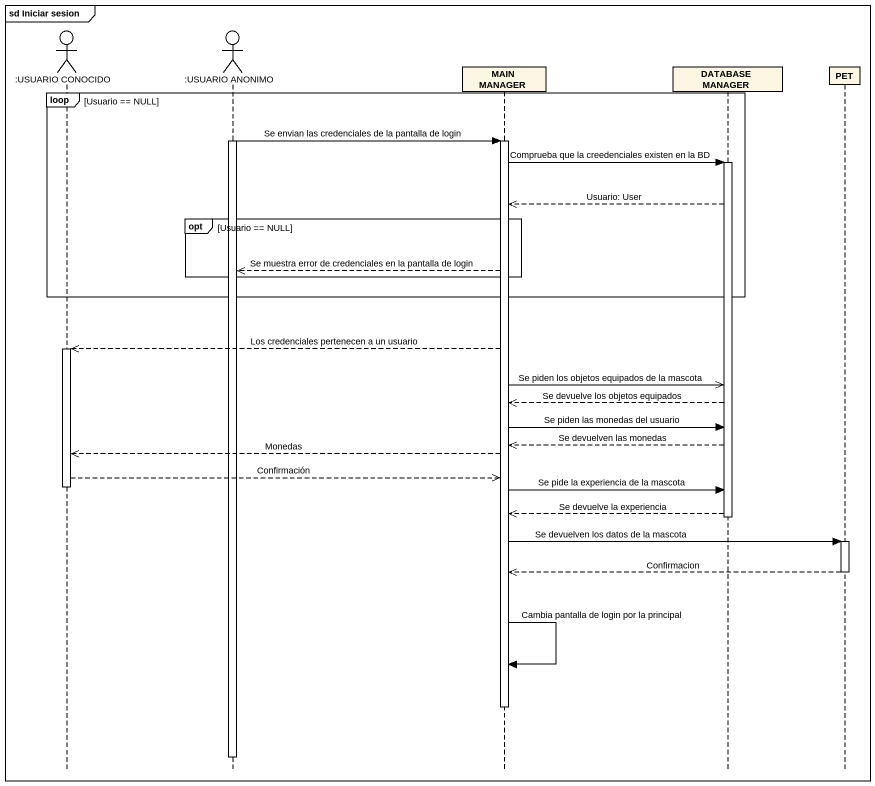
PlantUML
@startuml
mainframe sd Iniciar sesion
hide footbox
actor ":USUARIO CONOCIDO" as USUARIO_CONOCIDO
actor ":USUARIO ANONIMO" as USUARIO_ANONIMO
participant "MAIN MANAGER" as MAIN_MANAGER
participant "DATABASE MANAGER" as DATABASE_MANAGER
participant PET

loop Usuario == NULL
  activate USUARIO_ANONIMO
  USUARIO_ANONIMO -> MAIN_MANAGER : Se envian las credenciales de la pantalla de login
  activate MAIN_MANAGER
  MAIN_MANAGER -> DATABASE_MANAGER : Comprueba que la creedenciales existen en la BD
  activate DATABASE_MANAGER
  DATABASE_MANAGER -->> MAIN_MANAGER : Usuario: User
  opt Usuario == NULL
    MAIN_MANAGER -->> USUARIO_ANONIMO : Se muestra error de credenciales en la pantalla de login
  end
end
MAIN_MANAGER -->> USUARIO_CONOCIDO : Los credenciales pertenecen a un usuario
activate USUARIO_CONOCIDO
MAIN_MANAGER ->> DATABASE_MANAGER : Se piden los objetos equipados de la mascota
DATABASE_MANAGER -->> MAIN_MANAGER : Se devuelve los objetos equipados
MAIN_MANAGER -> DATABASE_MANAGER : Se piden las monedas del usuario
DATABASE_MANAGER -->> MAIN_MANAGER : Se devuelven las monedas
MAIN_MANAGER -->> USUARIO_CONOCIDO : Monedas
USUARIO_CONOCIDO -->> MAIN_MANAGER : Confirmación
deactivate USUARIO_CONOCIDO
MAIN_MANAGER -> DATABASE_MANAGER : Se pide la experiencia de la mascota
DATABASE_MANAGER -->> MAIN_MANAGER : Se devuelve la experiencia
deactivate DATABASE_MANAGER
MAIN_MANAGER -> PET : Se devuelven los datos de la mascota
activate PET
PET -->> MAIN_MANAGER : Confirmacion
deactivate PET
MAIN_MANAGER -> MAIN_MANAGER : Cambia pantalla de login por la principal
deactivate MAIN_MANAGER
deactivate USUARIO_ANONIMO
@enduml
